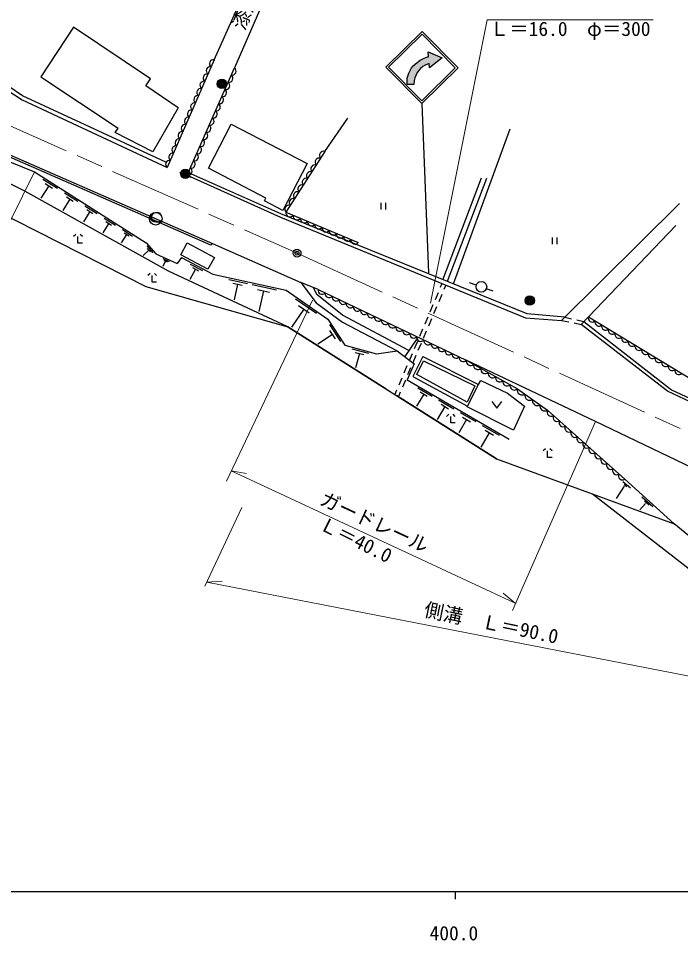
# Model space of a CAD drawing. Units: millimetres, scale not verified. Extents: x 40000 to 680000, y 20000 to 380000.
# Drawn here: x 412000 to 496912, y 198715 to 316900 of the extents above; entities that cross this region are included whole.
import ezdxf
from ezdxf.enums import TextEntityAlignment as Align

# ---------------------------------------------------------------- set-up
doc = ezdxf.new("R2010")
doc.units = ezdxf.units.MM
doc.header["$LTSCALE"] = 1000
doc.header["$PDMODE"] = 32
doc.header["$PDSIZE"] = 500
doc.linetypes.add('CHAIN', pattern=[18.5, 12, -1.5, 3.5, -1.5])
for name, color, linetype, lineweight in [('M-BGD', 7, 'Continuous', 25), ('M-BMK', 2, 'CHAIN', 13), ('M-BMK-SRVR', 3, 'Continuous', 25), ('M-STR-HTXT', 7, 'Continuous', 13), ('M-STR-STRC', 7, 'Continuous', 25), ('M-TTL-BAND', 7, 'Continuous', 25)]:
    doc.layers.add(name, color=color, linetype=linetype, lineweight=lineweight)
doc.styles.add('ＭＳ ゴシック', font='')
doc.styles.get('ＭＳ ゴシック').set_extended_font_data('MS Gothic')

msp = doc.modelspace()

# ---------------------------------------------------------------- hatches: boundary and pattern name
at = {"layer": 'M-STR-STRC'}
msp.add_hatch(color=256, dxfattribs=at).paths.add_polyline_path([(461862, 308445), (461856, 309235), (462076, 309899), (462409, 310579), (462619, 310806), (463123, 311247), (463516, 311533), (464035, 311805), (464457, 311977), (464598, 311978), (464565, 312613), (466320, 311837), (464736, 310569), (464689, 311119), (464169, 310931), (463860, 310746), (463566, 310475), (463273, 310163), (463092, 309865), (462995, 309653), (462829, 309271), (462761, 308932), (462694, 308452)])

# ---------------------------------------------------------------- linework, layer by layer
at = {"layer": 'M-BGD'}
for p, q in [((437092, 311610), (441191, 320725)), ((444034, 320549), (439699, 310557)), ((419042, 315779), (414893, 309429)), ((428948, 309175), (419042, 315779)), ((437092, 311610), (431089, 297787)), ((433657, 296806), (439699, 310557)), ((414893, 309429), (424799, 302825)), ((428355, 308243), (428948, 309175)), ((437584, 308497), (437753, 308751)), ((437584, 308159), (437584, 308497)), ((437753, 308751), (438092, 308836)), ((438092, 308836), (438769, 308497)), ((438092, 308836), (438092, 308074)), ((410532, 307760), (412463, 306479)), ((412525, 306981), (410758, 308174)), ((432504, 305449), (428355, 308243)), ((437838, 307989), (437584, 308159)), ((412463, 306479), (431089, 297787)), ((430885, 298479), (412525, 306981)), ((395323, 304836), (414046, 297237)), ((451304, 299844), (454253, 304109)), ((436360, 297692), (439300, 303352)), ((439300, 303352), (449013, 298307)), ((467786, 282870), (475078, 302742)), ((449013, 298307), (445891, 292295)), ((432673, 297152), (434112, 296559)), ((445659, 291856), (434103, 296968)), ((443747, 293855), (436360, 297692)), ((415141, 296305), (416997, 295127)), ((415428, 295732), (416356, 295143)), ((466440, 283417), (471370, 296478)), ((472041, 296399), (466962, 283204)), ((431238, 284504), (412834, 294780)), ((415892, 295437), (414891, 293860)), ((417917, 294542), (419620, 293461)), ((418606, 293746), (417687, 292299)), ((418181, 294017), (419032, 293476)), ((443564, 293503), (443747, 293855)), ((445891, 292295), (443564, 293503)), ((458489, 293259), (458489, 292419)), ((459119, 292419), (459119, 293259)), ((496774, 293163), (481655, 278207)), ((421167, 292151), (420326, 290826)), ((420536, 292880), (422095, 291890)), ((420777, 292398), (421557, 291903)), ((423007, 291311), (424431, 290407)), ((423228, 290871), (423939, 290420)), ((477222, 279038), (445659, 291856)), ((423583, 290646), (422815, 289436)), ((425339, 289831), (426634, 289008)), ((484159, 277692), (496318, 290350)), ((419358, 289212), (419078, 288932)), ((419638, 288092), (419638, 288932)), ((420198, 288932), (419918, 289212)), ((425863, 289225), (425164, 288124)), ((425539, 289431), (426187, 289020)), ((480438, 288816), (480438, 287976)), ((481068, 287976), (481068, 288816)), ((420198, 288092), (419638, 288092)), ((428722, 287193), (427991, 286534)), ((428464, 287740), (429239, 286879)), ((428529, 287408), (428916, 286978)), ((432830, 286621), (433650, 288144)), ((433650, 288144), (437129, 286270)), ((436869, 288070), (448214, 283069)), ((430497, 286128), (431313, 285756)), ((432897, 286242), (432344, 285505)), ((436310, 284748), (432830, 286621)), ((437129, 286270), (436310, 284748)), ((430849, 285819), (430533, 285126)), ((430645, 285912), (431053, 285726)), ((434040, 285410), (435595, 284587)), ((434305, 284971), (435083, 284560)), ((428887, 284230), (428607, 283950)), ((429167, 283110), (429167, 283950)), ((429727, 283950), (429447, 284230)), ((434694, 284766), (433995, 283444)), ((429727, 283110), (429167, 283110)), ((438974, 283457), (441356, 282937)), ((439491, 282970), (440682, 282709)), ((440087, 282840), (439645, 280815)), ((441958, 282805), (445089, 282121)), ((466318, 282918), (466095, 282396)), ((466802, 282719), (466562, 282153)), ((470696, 282707), (469833, 283008)), ((442638, 282164), (444203, 281822)), ((443421, 281993), (442839, 279332)), ((465821, 281752), (465429, 280832)), ((466288, 281509), (465897, 280589)), ((472860, 281949), (471997, 282250)), ((447528, 280983), (450240, 279113)), ((447926, 280109), (449281, 279174)), ((465154, 280188), (464762, 279268)), ((448604, 279641), (447014, 277337)), ((465623, 279944), (465232, 279024)), ((482049, 278596), (477222, 279038)), ((464488, 278624), (464096, 277704)), ((464958, 278380), (464566, 277460)), ((477035, 278511), (481655, 278207)), ((481655, 278207), (482564, 278020)), ((482049, 278596), (482939, 278403)), ((483250, 277879), (484159, 277692)), ((483623, 278254), (484513, 278060)), ((451883, 277678), (453308, 275498)), ((451912, 276919), (452625, 275830)), ((463821, 277060), (463429, 276140)), ((464293, 276815), (463901, 275895)), ((452269, 276374), (450416, 275164)), ((463082, 275850), (461532, 273570)), ((463155, 275496), (462763, 274576)), ((454752, 274574), (456909, 273985)), ((463627, 275251), (463236, 274331)), ((455203, 274103), (456281, 273809)), ((455742, 273956), (455242, 272122)), ((462488, 273932), (462096, 273012)), ((462962, 273686), (462571, 272766)), ((486013, 265233), (469437, 273109)), ((461822, 272368), (461430, 271448)), ((462297, 272122), (461906, 271202)), ((461156, 270804), (460764, 269884)), ((461632, 270558), (461241, 269637)), ((461866, 270589), (474913, 262980)), ((463214, 269571), (465059, 268495)), ((460489, 269240), (460267, 268718)), ((473313, 260467), (460501, 268570)), ((460967, 268993), (460726, 268427)), ((463975, 268756), (463060, 267188)), ((463514, 269026), (464436, 268487)), ((466676, 267162), (465713, 265510)), ((465874, 268020), (467817, 266886)), ((466190, 267445), (467162, 266878)), ((472727, 267806), (473357, 266966)), ((473357, 266966), (473987, 267806)), ((467173, 266171), (466893, 265891)), ((468013, 265891), (467733, 266171)), ((468631, 266412), (470675, 265220)), ((467453, 265051), (467453, 265891)), ((468013, 265051), (467453, 265051)), ((469474, 265509), (468461, 263772)), ((468963, 265807), (469985, 265211)), ((471486, 264747), (473635, 263493)), ((472373, 263798), (471307, 261971)), ((471835, 264111), (472910, 263484)), ((479588, 261753), (479308, 261473)), ((479868, 260633), (479868, 261473)), ((480428, 261473), (480148, 261753)), ((480428, 260633), (479868, 260633)), ((489696, 256951), (488658, 255363)), ((489522, 257551), (490493, 256743)), ((489689, 257187), (490004, 256927)), ((491942, 255569), (493367, 254362)), ((492431, 254736), (491708, 253941)), ((492265, 255090), (492889, 254580)), ((512574, 238437), (496092, 252146))]:
    msp.add_line(p, q, dxfattribs=at)
for points in [[(412834, 294780), (408293, 297010), (390481, 304435), (374959, 311584), (376487, 314085)], [(376662, 314370), (436869, 288070), (436678, 287825), (394972, 306077)], [(374959, 311584), (373933, 309925), (394677, 299597), (428356, 282536), (446554, 277391), (473313, 260467), (496092, 252146), (489773, 257834)], [(432504, 305449), (429248, 299815), (424392, 302296), (424799, 302825)], [(451304, 299844), (446301, 292077), (455569, 288180)], [(414046, 297237), (428368, 288144), (429632, 286742), (432344, 285505)], [(433657, 296806), (445623, 291428), (477035, 278511)], [(432897, 286242), (436925, 284109), (446325, 282056), (451670, 278369), (453856, 275025), (457910, 273920), (460570, 274315)], [(459114, 269447), (446554, 277391), (431238, 284504)], [(450430, 282170), (448214, 283069), (450198, 280454), (453551, 277961), (460570, 274315), (462731, 272643), (461866, 270589)], [(462050, 274333), (453546, 278872), (450266, 281505), (449835, 282411)], [(450430, 282170), (469437, 273109), (475983, 269426), (479854, 266701), (489773, 257834)], [(484513, 278060), (495747, 269313), (505797, 264649), (514823, 259650), (527277, 250357), (536926, 241252)], [(485090, 278660), (505637, 266220), (516379, 272144)], [(536646, 240940), (526666, 250270), (514508, 259415), (505415, 264365), (495228, 269133), (484159, 277692)], [(463859, 273570), (462560, 270991), (469582, 267204)], [(463859, 273570), (470997, 270001), (471301, 270504), (474737, 268879), (476914, 267205), (475475, 264139), (469530, 267100), (470997, 270001)], [(530031, 233586), (510494, 251819), (502701, 257203), (498475, 259257), (486013, 265233)], [(485617, 255972), (512686, 234987), (515056, 231966)]]:
    msp.add_lwpolyline(points, dxfattribs=at)
msp.add_lwpolyline([(470525, 269815), (469530, 267732), (463099, 271264), (463957, 273027)], close=True, dxfattribs=at)
for centre, radius in [((438092, 308505), 600), ((438092, 308505), 480), ((438092, 308505), 360), ((438092, 308505), 240), ((438092, 308505), 120), ((438092, 308505), 20), ((433406, 296972), 600), ((433406, 296972), 480), ((433406, 296972), 360), ((433406, 296972), 240), ((433406, 296972), 120), ((433406, 296972), 20), ((429602, 291228), 813), ((471366, 282510), 683), ((477570, 280740), 600), ((477570, 280740), 480), ((477570, 280740), 360), ((477570, 280740), 240), ((477570, 280740), 120), ((477570, 280740), 20)]:
    msp.add_circle(centre, radius, dxfattribs=at)
for centre, radius, start, end in [((436998, 311103), 515, 79.46772, 233.58304), ((436197, 309260), 515, 79.46772, 233.58304), ((436598, 310182), 515, 79.46772, 233.58304), ((439394, 310144), 513, 259.03314, 53.52993), ((435797, 308339), 515, 79.46772, 233.58304), ((438588, 308311), 513, 259.03314, 53.52993), ((438991, 309227), 513, 259.03314, 53.52993), ((435397, 307417), 515, 79.46772, 233.58304), ((438185, 307394), 513, 259.03314, 53.52993), ((434997, 306496), 515, 79.46772, 233.58304), ((437783, 306477), 513, 259.03314, 53.52993), ((434196, 304653), 515, 79.46772, 233.58304), ((434597, 305574), 515, 79.46772, 233.58304), ((436977, 304644), 513, 259.03314, 53.52993), ((437380, 305561), 513, 259.03314, 53.52993), ((433796, 303731), 515, 79.46772, 233.58304), ((436574, 303727), 513, 259.03314, 53.52993), ((433396, 302809), 515, 79.46772, 233.58304), ((436172, 302811), 513, 259.03314, 53.52993), ((432596, 300966), 515, 79.46772, 233.58304), ((432996, 301888), 515, 79.46772, 233.58304), ((435366, 300977), 513, 259.03314, 53.52993), ((435769, 301894), 513, 259.03314, 53.52993), ((432195, 300045), 515, 79.46772, 233.58304), ((434963, 300060), 513, 259.03314, 53.52993), ((431795, 299123), 515, 79.46772, 233.58304), ((434561, 299144), 513, 259.03314, 53.52993), ((451135, 299343), 529, 71.3565, 223.07494), ((431395, 298202), 515, 79.46772, 233.58304), ((434158, 298227), 513, 259.03314, 53.52993), ((450023, 297616), 529, 71.3565, 223.07494), ((450579, 298479), 529, 71.3565, 223.07494), ((433755, 297310), 513, 259.03314, 53.52993), ((449467, 296753), 529, 71.3565, 223.07494), ((448355, 295027), 529, 71.3565, 223.07494), ((448911, 295890), 529, 71.3565, 223.07494), ((447800, 294164), 529, 71.3565, 223.07494), ((447244, 293301), 529, 71.3565, 223.07494), ((446688, 292438), 529, 71.3565, 223.07494), ((446810, 291989), 516, 170.17689, 324.21403), ((447736, 291599), 516, 170.17689, 324.21403), ((448663, 291209), 516, 170.17689, 324.21403), ((449590, 290820), 516, 170.17689, 324.21403), ((450517, 290430), 516, 170.17689, 324.21403), ((451444, 290040), 516, 170.17689, 324.21403), ((452370, 289651), 516, 170.17689, 324.21403), ((453297, 289261), 516, 170.17689, 324.21403), ((454224, 288871), 516, 170.17689, 324.21403), ((455151, 288482), 516, 170.17689, 324.21403), ((450932, 282057), 514, 167.34195, 321.68285), ((451837, 281626), 514, 167.34195, 321.68285), ((452742, 281194), 514, 167.34195, 321.68285), ((453647, 280763), 514, 167.34195, 321.68285), ((454552, 280331), 514, 167.34195, 321.68285), ((455457, 279900), 514, 167.34195, 321.68285), ((456362, 279468), 514, 167.34195, 321.68285), ((457267, 279037), 514, 167.34195, 321.68285), ((458173, 278606), 514, 167.34195, 321.68285), ((459078, 278174), 514, 167.34195, 321.68285), ((459983, 277743), 514, 167.34195, 321.68285), ((485576, 278498), 513, 161.53277, 316.07892), ((486432, 277980), 513, 161.53277, 316.07892), ((460888, 277311), 514, 167.34195, 321.68285), ((461793, 276880), 514, 167.34195, 321.68285), ((462698, 276448), 514, 167.34195, 321.68285), ((487289, 277461), 513, 161.53277, 316.07892), ((488145, 276943), 513, 161.53277, 316.07892), ((489001, 276424), 513, 161.53277, 316.07892), ((463603, 276017), 514, 167.34195, 321.68285), ((464508, 275585), 514, 167.34195, 321.68285), ((489857, 275906), 513, 161.53277, 316.07892), ((490713, 275388), 513, 161.53277, 316.07892), ((465413, 275154), 514, 167.34195, 321.68285), ((466318, 274722), 514, 167.34195, 321.68285), ((467223, 274291), 514, 167.34195, 321.68285), ((491569, 274869), 513, 161.53277, 316.07892), ((492425, 274351), 513, 161.53277, 316.07892), ((468129, 273859), 514, 167.34195, 321.68285), ((469034, 273428), 514, 167.34195, 321.68285), ((469983, 272985), 560, 167.22485, 314.05144), ((493281, 273833), 513, 161.53277, 316.07892), ((494138, 273314), 513, 161.53277, 316.07892), ((470918, 272459), 560, 167.22485, 314.05144), ((471853, 271933), 560, 167.22485, 314.05144), ((494994, 272796), 513, 161.53277, 316.07892), ((495850, 272277), 513, 161.53277, 316.07892), ((496706, 271759), 513, 161.53277, 316.07892), ((472789, 271407), 560, 167.22485, 314.05144), ((473724, 270881), 560, 167.22485, 314.05144), ((474659, 270355), 560, 167.22485, 314.05144), ((475594, 269829), 560, 167.22485, 314.05144), ((476604, 269280), 638, 166.73277, 302.96989), ((477572, 268599), 638, 166.73277, 302.96989), ((478539, 267917), 638, 166.73277, 302.96989), ((479507, 267236), 638, 166.73277, 302.96989), ((480320, 266455), 527, 152.17838, 304.23122), ((481083, 265773), 527, 152.17838, 304.23122), ((481846, 265091), 527, 152.17838, 304.23122), ((482609, 264409), 527, 152.17838, 304.23122), ((483372, 263727), 527, 152.17838, 304.23122), ((484135, 263044), 527, 152.17838, 304.23122), ((484898, 262362), 527, 152.17838, 304.23122), ((485661, 261680), 527, 152.17838, 304.23122), ((486424, 260998), 527, 152.17838, 304.23122), ((487187, 260316), 527, 152.17838, 304.23122), ((487951, 259634), 527, 152.17838, 304.23122), ((488714, 258952), 527, 152.17838, 304.23122), ((489477, 258270), 527, 152.17838, 304.23122)]:
    msp.add_arc(centre, radius, start, end, dxfattribs=at)
for p in [(438092, 308505), (433406, 296972), (477570, 280740)]:
    msp.add_point(p, dxfattribs=at)
at = {"layer": 'M-BMK'}
for p, q in [((356426, 327278), (447735, 286824)), ((447735, 286824), (503569, 261281))]:
    msp.add_line(p, q, dxfattribs=at)
at = {"layer": 'M-BMK-SRVR'}
msp.add_circle((447735, 286824), 500, dxfattribs=at)
msp.add_point((447735, 286824), dxfattribs=at)
at = {"layer": 'M-STR-HTXT'}
for p, q in [((493393, 316743), (472128, 316710)), ((472128, 316710), (464846, 280388)), ((414046, 297237), (397790, 264301)), ((449691, 280811), (438684, 257613)), ((486013, 265233), (475345, 241018)), ((439297, 258904), (475684, 241949)), ((439297, 258904), (441267, 258557)), ((440632, 254226), (435890, 244151)), ((436144, 244659), (438139, 244798)), ((436144, 244659), (518356, 228657)), ((475684, 241949), (474151, 243234))]:
    msp.add_line(p, q, dxfattribs=at)
at = {"layer": 'M-STR-STRC'}
for p, q in [((463786, 315244), (459116, 310648)), ((463783, 314888), (459472, 310646)), ((468025, 310577), (463783, 314888)), ((468382, 310574), (463786, 315244)), ((459116, 310648), (463712, 305979)), ((459472, 310646), (463715, 306335)), ((463712, 305979), (468382, 310574)), ((463715, 306335), (468025, 310577)), ((463712, 305979), (464592, 284283))]:
    msp.add_line(p, q, dxfattribs=at)
msp.add_lwpolyline([(461862, 308445), (461856, 309235), (462076, 309899), (462409, 310579), (462619, 310806), (463123, 311247), (463516, 311533), (464035, 311805), (464457, 311977), (464598, 311978), (464565, 312613), (466320, 311837), (464736, 310569), (464689, 311119), (464169, 310931), (463860, 310746), (463566, 310475), (463273, 310163), (463092, 309865), (462995, 309653), (462829, 309271), (462761, 308932), (462694, 308452)], close=True, dxfattribs=at)
at = {"layer": 'M-TTL-BAND'}
for p, q in [((40000, 205000), (579000, 205000)), ((468000, 205000), (468000, 204000))]:
    msp.add_line(p, q, dxfattribs=at)

# ---------------------------------------------------------------- texts
at = {"layer": 'M-BGD', "style": 'ＭＳ ゴシック'}
msp.add_text('漆尾線', height=1833, rotation=67.781, dxfattribs=at).set_placement((441475, 315054), align=Align.BOTTOM_LEFT)
at = {"layer": 'M-BGD', "style": 'ＭＳ ゴシック', "width": 2}
msp.add_text('C', height=1320, dxfattribs=at).set_placement((428639, 290358), align=Align.BOTTOM_LEFT)
at = {"layer": 'M-STR-HTXT', "style": 'ＭＳ ゴシック'}
msp.add_text('Ｌ＝16.0\u3000φ＝300', height=1833, dxfattribs=at).set_placement((472431, 314102), align=Align.BOTTOM_LEFT)
for s, rotation, p in [('ガードレール', 335.016, (450257, 254181)), ('Ｌ＝40.0', 333.402, (450141, 251026)), ('側溝\u3000Ｌ＝90.0', 348.219, (463780, 239770))]:
    msp.add_text(s, height=1833, rotation=rotation, dxfattribs=at).set_placement(p, align=Align.BOTTOM_LEFT)
at = {"layer": 'M-TTL-BAND', "style": 'ＭＳ ゴシック'}
msp.add_text('400.0', height=1833, dxfattribs=at).set_placement((467844, 198195), align=Align.BOTTOM_CENTER)

doc.saveas('drawing.dxf')
